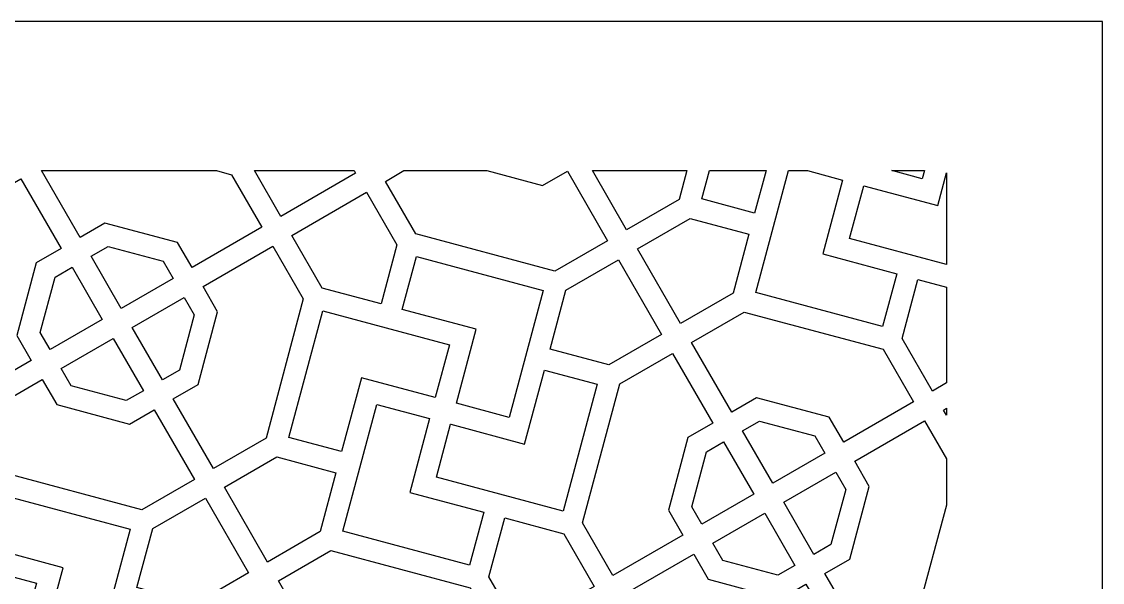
# Model space of a CAD drawing. Header units: centimetres. Extents: x 1.9 to 18.1, y -9.5 to 9.5.
# Drawn here: x 13.928 to 18.098, y 7.337 to 9.5 of the extents above; entities that cross this region are included whole.
import ezdxf

# ---------------------------------------------------------------- set-up
doc = ezdxf.new("R2010")
doc.units = ezdxf.units.CM
doc.header["$MEASUREMENT"] = 0
doc.layers.add('layer 1', color=7, linetype='Continuous')

msp = doc.modelspace()

# ---------------------------------------------------------------- linework, layer by layer
at = {"layer": 'layer 1', "color": 250}
for points, knots in [([(1.85394, 9.5), (1.85394, 9.5), (18.09811, 9.5), (18.09811, 9.5), (18.09811, 9.5), (18.09811, 9.5), (18.09811, 0.05572), (18.09811, 0.05572), (18.09811, 0.05572), (18.09811, 0.05572), (1.85394, 0.05572), (1.85394, 0.05572), (1.85394, 0.05572), (1.85394, 0.05572), (1.85394, 9.5), (1.85394, 9.5)], [0, 0, 0, 0, 0.2, 0.2, 0.2, 0.2, 0.4, 0.4, 0.4, 0.4, 0.6, 0.6, 0.6, 0.6, 1, 1, 1, 1]), ([(14.00537, 8.9251), (14.00537, 8.9251), (14.15412, 8.66745), (14.15412, 8.66745), (14.15412, 8.66745), (14.15412, 8.66745), (14.25, 8.7228), (14.25, 8.7228), (14.25, 8.7228), (14.25, 8.7228), (14.53035, 8.64768), (14.53035, 8.64768), (14.53035, 8.64768), (14.53035, 8.64768), (14.58624, 8.55089), (14.58624, 8.55089), (14.58624, 8.55089), (14.58624, 8.55089), (14.85573, 8.70648), (14.85573, 8.70648), (14.85573, 8.70648), (14.85573, 8.70648), (14.73854, 8.90944), (14.73854, 8.90944), (14.73854, 8.90944), (14.73854, 8.90944), (14.6801, 8.9251), (14.6801, 8.9251), (14.6801, 8.9251), (14.6801, 8.9251), (14.00537, 8.9251), (14.00537, 8.9251)], [0, 0, 0, 0, 0.1111111, 0.1111111, 0.1111111, 0.1111111, 0.2222222, 0.2222222, 0.2222222, 0.2222222, 0.3333333, 0.3333333, 0.3333333, 0.3333333, 0.4444444, 0.4444444, 0.4444444, 0.4444444, 0.5555556, 0.5555556, 0.5555556, 0.5555556, 0.6666667, 0.6666667, 0.6666667, 0.6666667, 0.7777778, 0.7777778, 0.7777778, 0.7777778, 1, 1, 1, 1]), ([(14.82666, 8.9251), (14.82666, 8.9251), (14.92859, 8.74855), (14.92859, 8.74855), (14.92859, 8.74855), (14.92859, 8.74855), (15.21697, 8.91504), (15.21697, 8.91504), (15.21697, 8.91504), (15.21697, 8.91504), (15.21116, 8.9251), (15.21116, 8.9251), (15.21116, 8.9251), (15.21116, 8.9251), (14.82666, 8.9251), (14.82666, 8.9251)], [0, 0, 0, 0, 0.2, 0.2, 0.2, 0.2, 0.4, 0.4, 0.4, 0.4, 0.6, 0.6, 0.6, 0.6, 1, 1, 1, 1]), ([(15.40356, 8.9251), (15.40356, 8.9251), (15.33213, 8.88386), (15.33213, 8.88386), (15.33213, 8.88386), (15.33213, 8.88386), (15.44918, 8.68112), (15.44918, 8.68112), (15.44918, 8.68112), (15.44918, 8.68112), (15.98619, 8.53723), (15.98619, 8.53723), (15.98619, 8.53723), (15.98619, 8.53723), (16.189, 8.65433), (16.189, 8.65433), (16.189, 8.65433), (16.189, 8.65433), (16.03389, 8.92298), (16.03389, 8.92298), (16.03389, 8.92298), (16.03389, 8.92298), (15.93802, 8.86763), (15.93802, 8.86763), (15.93802, 8.86763), (15.93802, 8.86763), (15.72352, 8.9251), (15.72352, 8.9251), (15.72352, 8.9251), (15.72352, 8.9251), (15.40356, 8.9251), (15.40356, 8.9251)], [0, 0, 0, 0, 0.1111111, 0.1111111, 0.1111111, 0.1111111, 0.2222222, 0.2222222, 0.2222222, 0.2222222, 0.3333333, 0.3333333, 0.3333333, 0.3333333, 0.4444444, 0.4444444, 0.4444444, 0.4444444, 0.5555556, 0.5555556, 0.5555556, 0.5555556, 0.6666667, 0.6666667, 0.6666667, 0.6666667, 0.7777778, 0.7777778, 0.7777778, 0.7777778, 1, 1, 1, 1]), ([(16.13034, 8.9251), (16.13034, 8.9251), (16.26225, 8.69662), (16.26225, 8.69662), (16.26225, 8.69662), (16.26225, 8.69662), (16.46507, 8.81372), (16.46507, 8.81372), (16.46507, 8.81372), (16.46507, 8.81372), (16.49491, 8.9251), (16.49491, 8.9251), (16.49491, 8.9251), (16.49491, 8.9251), (16.13034, 8.9251), (16.13034, 8.9251)], [0, 0, 0, 0, 0.2, 0.2, 0.2, 0.2, 0.4, 0.4, 0.4, 0.4, 0.6, 0.6, 0.6, 0.6, 1, 1, 1, 1]), ([(16.58202, 8.9251), (16.58202, 8.9251), (16.55273, 8.81581), (16.55273, 8.81581), (16.55273, 8.81581), (16.55273, 8.81581), (16.75649, 8.76121), (16.75649, 8.76121), (16.75649, 8.76121), (16.75649, 8.76121), (16.8004, 8.9251), (16.8004, 8.9251), (16.8004, 8.9251), (16.8004, 8.9251), (16.58202, 8.9251), (16.58202, 8.9251)], [0, 0, 0, 0, 0.2, 0.2, 0.2, 0.2, 0.4, 0.4, 0.4, 0.4, 0.6, 0.6, 0.6, 0.6, 1, 1, 1, 1]), ([(16.8875, 8.9251), (16.8875, 8.9251), (16.76141, 8.45452), (16.76141, 8.45452), (16.76141, 8.45452), (16.76141, 8.45452), (17.25038, 8.3235), (17.25038, 8.3235), (17.25038, 8.3235), (17.25038, 8.3235), (17.30495, 8.52713), (17.30495, 8.52713), (17.30495, 8.52713), (17.30495, 8.52713), (17.01961, 8.60359), (17.01961, 8.60359), (17.01961, 8.60359), (17.01961, 8.60359), (17.09606, 8.88892), (17.09606, 8.88892), (17.09606, 8.88892), (17.09606, 8.88892), (16.96106, 8.9251), (16.96106, 8.9251), (16.96106, 8.9251), (16.96106, 8.9251), (16.8875, 8.9251), (16.8875, 8.9251)], [0, 0, 0, 0, 0.125, 0.125, 0.125, 0.125, 0.25, 0.25, 0.25, 0.25, 0.375, 0.375, 0.375, 0.375, 0.5, 0.5, 0.5, 0.5, 0.625, 0.625, 0.625, 0.625, 0.75, 0.75, 0.75, 0.75, 1, 1, 1, 1]), ([(17.2854, 8.9251), (17.2854, 8.9251), (17.40325, 8.89352), (17.40325, 8.89352), (17.40325, 8.89352), (17.40325, 8.89352), (17.41171, 8.9251), (17.41171, 8.9251), (17.41171, 8.9251), (17.41171, 8.9251), (17.2854, 8.9251), (17.2854, 8.9251)], [0, 0, 0, 0, 0.25, 0.25, 0.25, 0.25, 0.5, 0.5, 0.5, 0.5, 1, 1, 1, 1]), ([(13.90988, 8.28945), (13.90988, 8.28945), (13.985, 8.5698), (13.985, 8.5698), (13.985, 8.5698), (13.985, 8.5698), (14.08087, 8.62515), (14.08087, 8.62515), (14.08087, 8.62515), (14.08087, 8.62515), (13.92576, 8.89381), (13.92576, 8.89381), (13.92576, 8.89381), (13.92576, 8.89381), (13.72272, 8.77658), (13.72272, 8.77658), (13.72272, 8.77658), (13.72272, 8.77658), (13.57892, 8.23994), (13.57892, 8.23994), (13.57892, 8.23994), (13.57892, 8.23994), (13.69611, 8.03697), (13.69611, 8.03697), (13.69611, 8.03697), (13.69611, 8.03697), (13.96576, 8.19266), (13.96576, 8.19266), (13.96576, 8.19266), (13.96576, 8.19266), (13.90988, 8.28945), (13.90988, 8.28945)], [0, 0, 0, 0, 0.1111111, 0.1111111, 0.1111111, 0.1111111, 0.2222222, 0.2222222, 0.2222222, 0.2222222, 0.3333333, 0.3333333, 0.3333333, 0.3333333, 0.4444444, 0.4444444, 0.4444444, 0.4444444, 0.5555556, 0.5555556, 0.5555556, 0.5555556, 0.6666667, 0.6666667, 0.6666667, 0.6666667, 0.7777778, 0.7777778, 0.7777778, 0.7777778, 1, 1, 1, 1]), ([(17.49645, 8.91629), (17.49645, 8.91629), (17.46274, 8.79048), (17.46274, 8.79048), (17.46274, 8.79048), (17.46274, 8.79048), (17.17776, 8.86684), (17.17776, 8.86684), (17.17776, 8.86684), (17.17776, 8.86684), (17.17774, 8.86674), (17.17774, 8.86674), (17.17774, 8.86674), (17.17774, 8.86674), (17.17726, 8.86687), (17.17726, 8.86687), (17.17726, 8.86687), (17.17726, 8.86687), (17.12266, 8.66308), (17.12266, 8.66308), (17.12266, 8.66308), (17.12266, 8.66308), (17.49645, 8.56292), (17.49645, 8.56292), (17.49645, 8.56292), (17.49645, 8.56292), (17.49645, 8.91629), (17.49645, 8.91629)], [0, 0, 0, 0, 0.125, 0.125, 0.125, 0.125, 0.25, 0.25, 0.25, 0.25, 0.375, 0.375, 0.375, 0.375, 0.5, 0.5, 0.5, 0.5, 0.625, 0.625, 0.625, 0.625, 0.75, 0.75, 0.75, 0.75, 1, 1, 1, 1]), ([(15.31567, 8.41128), (15.31567, 8.41128), (15.37658, 8.63859), (15.37658, 8.63859), (15.37658, 8.63859), (15.37658, 8.63859), (15.25926, 8.84179), (15.25926, 8.84179), (15.25926, 8.84179), (15.25926, 8.84179), (14.97088, 8.67529), (14.97088, 8.67529), (14.97088, 8.67529), (14.97088, 8.67529), (15.08811, 8.47226), (15.08811, 8.47226), (15.08811, 8.47226), (15.08811, 8.47226), (15.31567, 8.41128), (15.31567, 8.41128)], [0, 0, 0, 0, 0.1666667, 0.1666667, 0.1666667, 0.1666667, 0.3333333, 0.3333333, 0.3333333, 0.3333333, 0.5, 0.5, 0.5, 0.5, 0.6666667, 0.6666667, 0.6666667, 0.6666667, 1, 1, 1, 1]), ([(16.47081, 8.33538), (16.47081, 8.33538), (16.67378, 8.45256), (16.67378, 8.45256), (16.67378, 8.45256), (16.67378, 8.45256), (16.73471, 8.67994), (16.73471, 8.67994), (16.73471, 8.67994), (16.73471, 8.67994), (16.50722, 8.7409), (16.50722, 8.7409), (16.50722, 8.7409), (16.50722, 8.7409), (16.30432, 8.62376), (16.30432, 8.62376), (16.30432, 8.62376), (16.30432, 8.62376), (16.47081, 8.33538), (16.47081, 8.33538)], [0, 0, 0, 0, 0.1666667, 0.1666667, 0.1666667, 0.1666667, 0.3333333, 0.3333333, 0.3333333, 0.3333333, 0.5, 0.5, 0.5, 0.5, 0.6666667, 0.6666667, 0.6666667, 0.6666667, 1, 1, 1, 1]), ([(14.51337, 8.50882), (14.51337, 8.50882), (14.47491, 8.57543), (14.47491, 8.57543), (14.47491, 8.57543), (14.47491, 8.57543), (14.26189, 8.63251), (14.26189, 8.63251), (14.26189, 8.63251), (14.26189, 8.63251), (14.19619, 8.59458), (14.19619, 8.59458), (14.19619, 8.59458), (14.19619, 8.59458), (14.31262, 8.39292), (14.31262, 8.39292), (14.31262, 8.39292), (14.31262, 8.39292), (14.51337, 8.50882), (14.51337, 8.50882)], [0, 0, 0, 0, 0.1666667, 0.1666667, 0.1666667, 0.1666667, 0.3333333, 0.3333333, 0.3333333, 0.3333333, 0.5, 0.5, 0.5, 0.5, 0.6666667, 0.6666667, 0.6666667, 0.6666667, 1, 1, 1, 1]), ([(14.68441, 8.38084), (14.68441, 8.38084), (14.60929, 8.10049), (14.60929, 8.10049), (14.60929, 8.10049), (14.60929, 8.10049), (14.51342, 8.04514), (14.51342, 8.04514), (14.51342, 8.04514), (14.51342, 8.04514), (14.66852, 7.77648), (14.66852, 7.77648), (14.66852, 7.77648), (14.66852, 7.77648), (14.87134, 7.89358), (14.87134, 7.89358), (14.87134, 7.89358), (14.87134, 7.89358), (15.01516, 8.43033), (15.01516, 8.43033), (15.01516, 8.43033), (15.01516, 8.43033), (14.89802, 8.63322), (14.89802, 8.63322), (14.89802, 8.63322), (14.89802, 8.63322), (14.62853, 8.47764), (14.62853, 8.47764), (14.62853, 8.47764), (14.62853, 8.47764), (14.68441, 8.38084), (14.68441, 8.38084)], [0, 0, 0, 0, 0.1111111, 0.1111111, 0.1111111, 0.1111111, 0.2222222, 0.2222222, 0.2222222, 0.2222222, 0.3333333, 0.3333333, 0.3333333, 0.3333333, 0.4444444, 0.4444444, 0.4444444, 0.4444444, 0.5555556, 0.5555556, 0.5555556, 0.5555556, 0.6666667, 0.6666667, 0.6666667, 0.6666667, 0.7777778, 0.7777778, 0.7777778, 0.7777778, 1, 1, 1, 1]), ([(15.60573, 8.0283), (15.60573, 8.0283), (15.60584, 8.02828), (15.60584, 8.02828), (15.60584, 8.02828), (15.60584, 8.02828), (15.60576, 8.02798), (15.60576, 8.02798), (15.60576, 8.02798), (15.60576, 8.02798), (15.80952, 7.97338), (15.80952, 7.97338), (15.80952, 7.97338), (15.80952, 7.97338), (15.94054, 8.46235), (15.94054, 8.46235), (15.94054, 8.46235), (15.94054, 8.46235), (15.45157, 8.59338), (15.45157, 8.59338), (15.45157, 8.59338), (15.45157, 8.59338), (15.39694, 8.38951), (15.39694, 8.38951), (15.39694, 8.38951), (15.39694, 8.38951), (15.68204, 8.31312), (15.68204, 8.31312), (15.68204, 8.31312), (15.68204, 8.31312), (15.60573, 8.0283), (15.60573, 8.0283)], [0, 0, 0, 0, 0.1111111, 0.1111111, 0.1111111, 0.1111111, 0.2222222, 0.2222222, 0.2222222, 0.2222222, 0.3333333, 0.3333333, 0.3333333, 0.3333333, 0.4444444, 0.4444444, 0.4444444, 0.4444444, 0.5555556, 0.5555556, 0.5555556, 0.5555556, 0.6666667, 0.6666667, 0.6666667, 0.6666667, 0.7777778, 0.7777778, 0.7777778, 0.7777778, 1, 1, 1, 1]), ([(14.03862, 8.23472), (14.03862, 8.23472), (14.23937, 8.35062), (14.23937, 8.35062), (14.23937, 8.35062), (14.23937, 8.35062), (14.12294, 8.55229), (14.12294, 8.55229), (14.12294, 8.55229), (14.12294, 8.55229), (14.05725, 8.51436), (14.05725, 8.51436), (14.05725, 8.51436), (14.05725, 8.51436), (14.00017, 8.30133), (14.00017, 8.30133), (14.00017, 8.30133), (14.00017, 8.30133), (14.03862, 8.23472), (14.03862, 8.23472)], [0, 0, 0, 0, 0.1666667, 0.1666667, 0.1666667, 0.1666667, 0.3333333, 0.3333333, 0.3333333, 0.3333333, 0.5, 0.5, 0.5, 0.5, 0.6666667, 0.6666667, 0.6666667, 0.6666667, 1, 1, 1, 1]), ([(16.23107, 8.58146), (16.23107, 8.58146), (16.02817, 8.46432), (16.02817, 8.46432), (16.02817, 8.46432), (16.02817, 8.46432), (15.96718, 8.2367), (15.96718, 8.2367), (15.96718, 8.2367), (15.96718, 8.2367), (16.19443, 8.17581), (16.19443, 8.17581), (16.19443, 8.17581), (16.19443, 8.17581), (16.39756, 8.29309), (16.39756, 8.29309), (16.39756, 8.29309), (16.39756, 8.29309), (16.23107, 8.58146), (16.23107, 8.58146)], [0, 0, 0, 0, 0.1666667, 0.1666667, 0.1666667, 0.1666667, 0.3333333, 0.3333333, 0.3333333, 0.3333333, 0.5, 0.5, 0.5, 0.5, 0.6666667, 0.6666667, 0.6666667, 0.6666667, 1, 1, 1, 1]), ([(17.49645, 8.47582), (17.49645, 8.47582), (17.38622, 8.50536), (17.38622, 8.50536), (17.38622, 8.50536), (17.38622, 8.50536), (17.32528, 8.27793), (17.32528, 8.27793), (17.32528, 8.27793), (17.32528, 8.27793), (17.44246, 8.07496), (17.44246, 8.07496), (17.44246, 8.07496), (17.44246, 8.07496), (17.49645, 8.10613), (17.49645, 8.10613), (17.49645, 8.10613), (17.49645, 8.10613), (17.49645, 8.47582), (17.49645, 8.47582)], [0, 0, 0, 0, 0.1666667, 0.1666667, 0.1666667, 0.1666667, 0.3333333, 0.3333333, 0.3333333, 0.3333333, 0.5, 0.5, 0.5, 0.5, 0.6666667, 0.6666667, 0.6666667, 0.6666667, 1, 1, 1, 1]), ([(14.55566, 8.43557), (14.55566, 8.43557), (14.35492, 8.31967), (14.35492, 8.31967), (14.35492, 8.31967), (14.35492, 8.31967), (14.47135, 8.118), (14.47135, 8.118), (14.47135, 8.118), (14.47135, 8.118), (14.53704, 8.15593), (14.53704, 8.15593), (14.53704, 8.15593), (14.53704, 8.15593), (14.59412, 8.36896), (14.59412, 8.36896), (14.59412, 8.36896), (14.59412, 8.36896), (14.55566, 8.43557), (14.55566, 8.43557)], [0, 0, 0, 0, 0.1666667, 0.1666667, 0.1666667, 0.1666667, 0.3333333, 0.3333333, 0.3333333, 0.3333333, 0.5, 0.5, 0.5, 0.5, 0.6666667, 0.6666667, 0.6666667, 0.6666667, 1, 1, 1, 1]), ([(15.5242, 8.0501), (15.5242, 8.0501), (15.52444, 8.05003), (15.52444, 8.05003), (15.52444, 8.05003), (15.52444, 8.05003), (15.57899, 8.25361), (15.57899, 8.25361), (15.57899, 8.25361), (15.57899, 8.25361), (15.09002, 8.38464), (15.09002, 8.38464), (15.09002, 8.38464), (15.09002, 8.38464), (14.959, 7.89567), (14.959, 7.89567), (14.959, 7.89567), (14.959, 7.89567), (15.16276, 7.84107), (15.16276, 7.84107), (15.16276, 7.84107), (15.16276, 7.84107), (15.23921, 8.1264), (15.23921, 8.1264), (15.23921, 8.1264), (15.23921, 8.1264), (15.52418, 8.05004), (15.52418, 8.05004), (15.52418, 8.05004), (15.52418, 8.05004), (15.5242, 8.0501), (15.5242, 8.0501)], [0, 0, 0, 0, 0.1111111, 0.1111111, 0.1111111, 0.1111111, 0.2222222, 0.2222222, 0.2222222, 0.2222222, 0.3333333, 0.3333333, 0.3333333, 0.3333333, 0.4444444, 0.4444444, 0.4444444, 0.4444444, 0.5555556, 0.5555556, 0.5555556, 0.5555556, 0.6666667, 0.6666667, 0.6666667, 0.6666667, 0.7777778, 0.7777778, 0.7777778, 0.7777778, 1, 1, 1, 1]), ([(17.04422, 7.97409), (17.04422, 7.97409), (17.10011, 7.8773), (17.10011, 7.8773), (17.10011, 7.8773), (17.10011, 7.8773), (17.36959, 8.03289), (17.36959, 8.03289), (17.36959, 8.03289), (17.36959, 8.03289), (17.25241, 8.23585), (17.25241, 8.23585), (17.25241, 8.23585), (17.25241, 8.23585), (16.71577, 8.37965), (16.71577, 8.37965), (16.71577, 8.37965), (16.71577, 8.37965), (16.51288, 8.26251), (16.51288, 8.26251), (16.51288, 8.26251), (16.51288, 8.26251), (16.66799, 7.99386), (16.66799, 7.99386), (16.66799, 7.99386), (16.66799, 7.99386), (16.76387, 8.04921), (16.76387, 8.04921), (16.76387, 8.04921), (16.76387, 8.04921), (17.04422, 7.97409), (17.04422, 7.97409)], [0, 0, 0, 0, 0.1111111, 0.1111111, 0.1111111, 0.1111111, 0.2222222, 0.2222222, 0.2222222, 0.2222222, 0.3333333, 0.3333333, 0.3333333, 0.3333333, 0.4444444, 0.4444444, 0.4444444, 0.4444444, 0.5555556, 0.5555556, 0.5555556, 0.5555556, 0.6666667, 0.6666667, 0.6666667, 0.6666667, 0.7777778, 0.7777778, 0.7777778, 0.7777778, 1, 1, 1, 1]), ([(14.08092, 8.16147), (14.08092, 8.16147), (14.11937, 8.09486), (14.11937, 8.09486), (14.11937, 8.09486), (14.11937, 8.09486), (14.3324, 8.03778), (14.3324, 8.03778), (14.3324, 8.03778), (14.3324, 8.03778), (14.39809, 8.07571), (14.39809, 8.07571), (14.39809, 8.07571), (14.39809, 8.07571), (14.28166, 8.27737), (14.28166, 8.27737), (14.28166, 8.27737), (14.28166, 8.27737), (14.08092, 8.16147), (14.08092, 8.16147)], [0, 0, 0, 0, 0.1666667, 0.1666667, 0.1666667, 0.1666667, 0.3333333, 0.3333333, 0.3333333, 0.3333333, 0.5, 0.5, 0.5, 0.5, 0.6666667, 0.6666667, 0.6666667, 0.6666667, 1, 1, 1, 1]), ([(16.42374, 7.61586), (16.42374, 7.61586), (16.49886, 7.89621), (16.49886, 7.89621), (16.49886, 7.89621), (16.49886, 7.89621), (16.59474, 7.95157), (16.59474, 7.95157), (16.59474, 7.95157), (16.59474, 7.95157), (16.43963, 8.22022), (16.43963, 8.22022), (16.43963, 8.22022), (16.43963, 8.22022), (16.23658, 8.10299), (16.23658, 8.10299), (16.23658, 8.10299), (16.23658, 8.10299), (16.09279, 7.56635), (16.09279, 7.56635), (16.09279, 7.56635), (16.09279, 7.56635), (16.20997, 7.36338), (16.20997, 7.36338), (16.20997, 7.36338), (16.20997, 7.36338), (16.47963, 7.51907), (16.47963, 7.51907), (16.47963, 7.51907), (16.47963, 7.51907), (16.42374, 7.61586), (16.42374, 7.61586)], [0, 0, 0, 0, 0.1111111, 0.1111111, 0.1111111, 0.1111111, 0.2222222, 0.2222222, 0.2222222, 0.2222222, 0.3333333, 0.3333333, 0.3333333, 0.3333333, 0.4444444, 0.4444444, 0.4444444, 0.4444444, 0.5555556, 0.5555556, 0.5555556, 0.5555556, 0.6666667, 0.6666667, 0.6666667, 0.6666667, 0.7777778, 0.7777778, 0.7777778, 0.7777778, 1, 1, 1, 1]), ([(15.58403, 7.9467), (15.58403, 7.9467), (15.58401, 7.9466), (15.58401, 7.9466), (15.58401, 7.9466), (15.58401, 7.9466), (15.58353, 7.94673), (15.58353, 7.94673), (15.58353, 7.94673), (15.58353, 7.94673), (15.52893, 7.74294), (15.52893, 7.74294), (15.52893, 7.74294), (15.52893, 7.74294), (16.0179, 7.61192), (16.0179, 7.61192), (16.0179, 7.61192), (16.0179, 7.61192), (16.14891, 8.10089), (16.14891, 8.10089), (16.14891, 8.10089), (16.14891, 8.10089), (15.9454, 8.15543), (15.9454, 8.15543), (15.9454, 8.15543), (15.9454, 8.15543), (15.86901, 7.87034), (15.86901, 7.87034), (15.86901, 7.87034), (15.86901, 7.87034), (15.58403, 7.9467), (15.58403, 7.9467)], [0, 0, 0, 0, 0.1111111, 0.1111111, 0.1111111, 0.1111111, 0.2222222, 0.2222222, 0.2222222, 0.2222222, 0.3333333, 0.3333333, 0.3333333, 0.3333333, 0.4444444, 0.4444444, 0.4444444, 0.4444444, 0.5555556, 0.5555556, 0.5555556, 0.5555556, 0.6666667, 0.6666667, 0.6666667, 0.6666667, 0.7777778, 0.7777778, 0.7777778, 0.7777778, 1, 1, 1, 1]), ([(14.06394, 8.02261), (14.06394, 8.02261), (14.00805, 8.1194), (14.00805, 8.1194), (14.00805, 8.1194), (14.00805, 8.1194), (13.7384, 7.96372), (13.7384, 7.96372), (13.7384, 7.96372), (13.7384, 7.96372), (13.85545, 7.76098), (13.85545, 7.76098), (13.85545, 7.76098), (13.85545, 7.76098), (14.39246, 7.61709), (14.39246, 7.61709), (14.39246, 7.61709), (14.39246, 7.61709), (14.59527, 7.73419), (14.59527, 7.73419), (14.59527, 7.73419), (14.59527, 7.73419), (14.44016, 8.00284), (14.44016, 8.00284), (14.44016, 8.00284), (14.44016, 8.00284), (14.34429, 7.94749), (14.34429, 7.94749), (14.34429, 7.94749), (14.34429, 7.94749), (14.06394, 8.02261), (14.06394, 8.02261)], [0, 0, 0, 0, 0.1111111, 0.1111111, 0.1111111, 0.1111111, 0.2222222, 0.2222222, 0.2222222, 0.2222222, 0.3333333, 0.3333333, 0.3333333, 0.3333333, 0.4444444, 0.4444444, 0.4444444, 0.4444444, 0.5555556, 0.5555556, 0.5555556, 0.5555556, 0.6666667, 0.6666667, 0.6666667, 0.6666667, 0.7777778, 0.7777778, 0.7777778, 0.7777778, 1, 1, 1, 1]), ([(15.50234, 7.96879), (15.50234, 7.96879), (15.2987, 8.02335), (15.2987, 8.02335), (15.2987, 8.02335), (15.2987, 8.02335), (15.16768, 7.53438), (15.16768, 7.53438), (15.16768, 7.53438), (15.16768, 7.53438), (15.65666, 7.40336), (15.65666, 7.40336), (15.65666, 7.40336), (15.65666, 7.40336), (15.71122, 7.60699), (15.71122, 7.60699), (15.71122, 7.60699), (15.71122, 7.60699), (15.42588, 7.68345), (15.42588, 7.68345), (15.42588, 7.68345), (15.42588, 7.68345), (15.50234, 7.96879), (15.50234, 7.96879)], [0, 0, 0, 0, 0.1428571, 0.1428571, 0.1428571, 0.1428571, 0.2857143, 0.2857143, 0.2857143, 0.2857143, 0.4285714, 0.4285714, 0.4285714, 0.4285714, 0.5714286, 0.5714286, 0.5714286, 0.5714286, 0.7142857, 0.7142857, 0.7142857, 0.7142857, 1, 1, 1, 1]), ([(17.49645, 8.00846), (17.49645, 8.00846), (17.48475, 8.0017), (17.48475, 8.0017), (17.48475, 8.0017), (17.48475, 8.0017), (17.49645, 7.98144), (17.49645, 7.98144), (17.49645, 7.98144), (17.49645, 7.98144), (17.49645, 8.00846), (17.49645, 8.00846)], [0, 0, 0, 0, 0.25, 0.25, 0.25, 0.25, 0.5, 0.5, 0.5, 0.5, 1, 1, 1, 1]), ([(17.02724, 7.83523), (17.02724, 7.83523), (16.98878, 7.90184), (16.98878, 7.90184), (16.98878, 7.90184), (16.98878, 7.90184), (16.77576, 7.95892), (16.77576, 7.95892), (16.77576, 7.95892), (16.77576, 7.95892), (16.71006, 7.92099), (16.71006, 7.92099), (16.71006, 7.92099), (16.71006, 7.92099), (16.82649, 7.71933), (16.82649, 7.71933), (16.82649, 7.71933), (16.82649, 7.71933), (17.02724, 7.83523), (17.02724, 7.83523)], [0, 0, 0, 0, 0.1666667, 0.1666667, 0.1666667, 0.1666667, 0.3333333, 0.3333333, 0.3333333, 0.3333333, 0.5, 0.5, 0.5, 0.5, 0.6666667, 0.6666667, 0.6666667, 0.6666667, 1, 1, 1, 1]), ([(17.49645, 7.81316), (17.49645, 7.81316), (17.41188, 7.95964), (17.41188, 7.95964), (17.41188, 7.95964), (17.41188, 7.95964), (17.1424, 7.80405), (17.1424, 7.80405), (17.1424, 7.80405), (17.1424, 7.80405), (17.19828, 7.70725), (17.19828, 7.70725), (17.19828, 7.70725), (17.19828, 7.70725), (17.12316, 7.4269), (17.12316, 7.4269), (17.12316, 7.4269), (17.12316, 7.4269), (17.02728, 7.37155), (17.02728, 7.37155), (17.02728, 7.37155), (17.02728, 7.37155), (17.18239, 7.10289), (17.18239, 7.10289), (17.18239, 7.10289), (17.18239, 7.10289), (17.38521, 7.21999), (17.38521, 7.21999), (17.38521, 7.21999), (17.38521, 7.21999), (17.49645, 7.63516), (17.49645, 7.63516), (17.49645, 7.63516), (17.49645, 7.63516), (17.49645, 7.81316), (17.49645, 7.81316)], [0, 0, 0, 0, 0.1, 0.1, 0.1, 0.1, 0.2, 0.2, 0.2, 0.2, 0.3, 0.3, 0.3, 0.3, 0.4, 0.4, 0.4, 0.4, 0.5, 0.5, 0.5, 0.5, 0.6, 0.6, 0.6, 0.6, 0.7, 0.7, 0.7, 0.7, 0.8, 0.8, 0.8, 0.8, 1, 1, 1, 1]), ([(16.55249, 7.56113), (16.55249, 7.56113), (16.75324, 7.67704), (16.75324, 7.67704), (16.75324, 7.67704), (16.75324, 7.67704), (16.63681, 7.8787), (16.63681, 7.8787), (16.63681, 7.8787), (16.63681, 7.8787), (16.57111, 7.84077), (16.57111, 7.84077), (16.57111, 7.84077), (16.57111, 7.84077), (16.51403, 7.62774), (16.51403, 7.62774), (16.51403, 7.62774), (16.51403, 7.62774), (16.55249, 7.56113), (16.55249, 7.56113)], [0, 0, 0, 0, 0.1666667, 0.1666667, 0.1666667, 0.1666667, 0.3333333, 0.3333333, 0.3333333, 0.3333333, 0.5, 0.5, 0.5, 0.5, 0.6666667, 0.6666667, 0.6666667, 0.6666667, 1, 1, 1, 1]), ([(14.87709, 7.41524), (14.87709, 7.41524), (15.08005, 7.53242), (15.08005, 7.53242), (15.08005, 7.53242), (15.08005, 7.53242), (15.14098, 7.7598), (15.14098, 7.7598), (15.14098, 7.7598), (15.14098, 7.7598), (14.91349, 7.82076), (14.91349, 7.82076), (14.91349, 7.82076), (14.91349, 7.82076), (14.71059, 7.70362), (14.71059, 7.70362), (14.71059, 7.70362), (14.71059, 7.70362), (14.87709, 7.41524), (14.87709, 7.41524)], [0, 0, 0, 0, 0.1666667, 0.1666667, 0.1666667, 0.1666667, 0.3333333, 0.3333333, 0.3333333, 0.3333333, 0.5, 0.5, 0.5, 0.5, 0.6666667, 0.6666667, 0.6666667, 0.6666667, 1, 1, 1, 1]), ([(17.06953, 7.76198), (17.06953, 7.76198), (16.86878, 7.64608), (16.86878, 7.64608), (16.86878, 7.64608), (16.86878, 7.64608), (16.98521, 7.44441), (16.98521, 7.44441), (16.98521, 7.44441), (16.98521, 7.44441), (17.05091, 7.48234), (17.05091, 7.48234), (17.05091, 7.48234), (17.05091, 7.48234), (17.10799, 7.69537), (17.10799, 7.69537), (17.10799, 7.69537), (17.10799, 7.69537), (17.06953, 7.76198), (17.06953, 7.76198)], [0, 0, 0, 0, 0.1666667, 0.1666667, 0.1666667, 0.1666667, 0.3333333, 0.3333333, 0.3333333, 0.3333333, 0.5, 0.5, 0.5, 0.5, 0.6666667, 0.6666667, 0.6666667, 0.6666667, 1, 1, 1, 1]), ([(14.012, 7.10816), (14.012, 7.10816), (14.01211, 7.10814), (14.01211, 7.10814), (14.01211, 7.10814), (14.01211, 7.10814), (14.01203, 7.10784), (14.01203, 7.10784), (14.01203, 7.10784), (14.01203, 7.10784), (14.21579, 7.05324), (14.21579, 7.05324), (14.21579, 7.05324), (14.21579, 7.05324), (14.34681, 7.54221), (14.34681, 7.54221), (14.34681, 7.54221), (14.34681, 7.54221), (13.85784, 7.67324), (13.85784, 7.67324), (13.85784, 7.67324), (13.85784, 7.67324), (13.80321, 7.46937), (13.80321, 7.46937), (13.80321, 7.46937), (13.80321, 7.46937), (14.08831, 7.39298), (14.08831, 7.39298), (14.08831, 7.39298), (14.08831, 7.39298), (14.012, 7.10816), (14.012, 7.10816)], [0, 0, 0, 0, 0.1111111, 0.1111111, 0.1111111, 0.1111111, 0.2222222, 0.2222222, 0.2222222, 0.2222222, 0.3333333, 0.3333333, 0.3333333, 0.3333333, 0.4444444, 0.4444444, 0.4444444, 0.4444444, 0.5555556, 0.5555556, 0.5555556, 0.5555556, 0.6666667, 0.6666667, 0.6666667, 0.6666667, 0.7777778, 0.7777778, 0.7777778, 0.7777778, 1, 1, 1, 1]), ([(14.63734, 7.66132), (14.63734, 7.66132), (14.43444, 7.54418), (14.43444, 7.54418), (14.43444, 7.54418), (14.43444, 7.54418), (14.37345, 7.31656), (14.37345, 7.31656), (14.37345, 7.31656), (14.37345, 7.31656), (14.6007, 7.25567), (14.6007, 7.25567), (14.6007, 7.25567), (14.6007, 7.25567), (14.80383, 7.37295), (14.80383, 7.37295), (14.80383, 7.37295), (14.80383, 7.37295), (14.63734, 7.66132), (14.63734, 7.66132)], [0, 0, 0, 0, 0.1666667, 0.1666667, 0.1666667, 0.1666667, 0.3333333, 0.3333333, 0.3333333, 0.3333333, 0.5, 0.5, 0.5, 0.5, 0.6666667, 0.6666667, 0.6666667, 0.6666667, 1, 1, 1, 1]), ([(16.59478, 7.48788), (16.59478, 7.48788), (16.63324, 7.42127), (16.63324, 7.42127), (16.63324, 7.42127), (16.63324, 7.42127), (16.84627, 7.36419), (16.84627, 7.36419), (16.84627, 7.36419), (16.84627, 7.36419), (16.91196, 7.40212), (16.91196, 7.40212), (16.91196, 7.40212), (16.91196, 7.40212), (16.79553, 7.60378), (16.79553, 7.60378), (16.79553, 7.60378), (16.79553, 7.60378), (16.59478, 7.48788), (16.59478, 7.48788)], [0, 0, 0, 0, 0.1666667, 0.1666667, 0.1666667, 0.1666667, 0.3333333, 0.3333333, 0.3333333, 0.3333333, 0.5, 0.5, 0.5, 0.5, 0.6666667, 0.6666667, 0.6666667, 0.6666667, 1, 1, 1, 1]), ([(16.13711, 7.32131), (16.13711, 7.32131), (16.01993, 7.52428), (16.01993, 7.52428), (16.01993, 7.52428), (16.01993, 7.52428), (15.79249, 7.58522), (15.79249, 7.58522), (15.79249, 7.58522), (15.79249, 7.58522), (15.73155, 7.35779), (15.73155, 7.35779), (15.73155, 7.35779), (15.73155, 7.35779), (15.84873, 7.15482), (15.84873, 7.15482), (15.84873, 7.15482), (15.84873, 7.15482), (16.13711, 7.32131), (16.13711, 7.32131)], [0, 0, 0, 0, 0.1666667, 0.1666667, 0.1666667, 0.1666667, 0.3333333, 0.3333333, 0.3333333, 0.3333333, 0.5, 0.5, 0.5, 0.5, 0.6666667, 0.6666667, 0.6666667, 0.6666667, 1, 1, 1, 1]), ([(13.93047, 7.12996), (13.93047, 7.12996), (13.93072, 7.12989), (13.93072, 7.12989), (13.93072, 7.12989), (13.93072, 7.12989), (13.98526, 7.33348), (13.98526, 7.33348), (13.98526, 7.33348), (13.98526, 7.33348), (13.4963, 7.4645), (13.4963, 7.4645), (13.4963, 7.4645), (13.4963, 7.4645), (13.36527, 6.97553), (13.36527, 6.97553), (13.36527, 6.97553), (13.36527, 6.97553), (13.56903, 6.92093), (13.56903, 6.92093), (13.56903, 6.92093), (13.56903, 6.92093), (13.64548, 7.20626), (13.64548, 7.20626), (13.64548, 7.20626), (13.64548, 7.20626), (13.93046, 7.1299), (13.93046, 7.1299), (13.93046, 7.1299), (13.93046, 7.1299), (13.93047, 7.12996), (13.93047, 7.12996)], [0, 0, 0, 0, 0.1111111, 0.1111111, 0.1111111, 0.1111111, 0.2222222, 0.2222222, 0.2222222, 0.2222222, 0.3333333, 0.3333333, 0.3333333, 0.3333333, 0.4444444, 0.4444444, 0.4444444, 0.4444444, 0.5555556, 0.5555556, 0.5555556, 0.5555556, 0.6666667, 0.6666667, 0.6666667, 0.6666667, 0.7777778, 0.7777778, 0.7777778, 0.7777778, 1, 1, 1, 1]), ([(15.45049, 7.05395), (15.45049, 7.05395), (15.50638, 6.95716), (15.50638, 6.95716), (15.50638, 6.95716), (15.50638, 6.95716), (15.77586, 7.11275), (15.77586, 7.11275), (15.77586, 7.11275), (15.77586, 7.11275), (15.65868, 7.31571), (15.65868, 7.31571), (15.65868, 7.31571), (15.65868, 7.31571), (15.12204, 7.45951), (15.12204, 7.45951), (15.12204, 7.45951), (15.12204, 7.45951), (14.91916, 7.34237), (14.91916, 7.34237), (14.91916, 7.34237), (14.91916, 7.34237), (15.07426, 7.07372), (15.07426, 7.07372), (15.07426, 7.07372), (15.07426, 7.07372), (15.17014, 7.12907), (15.17014, 7.12907), (15.17014, 7.12907), (15.17014, 7.12907), (15.45049, 7.05395), (15.45049, 7.05395)], [0, 0, 0, 0, 0.1111111, 0.1111111, 0.1111111, 0.1111111, 0.2222222, 0.2222222, 0.2222222, 0.2222222, 0.3333333, 0.3333333, 0.3333333, 0.3333333, 0.4444444, 0.4444444, 0.4444444, 0.4444444, 0.5555556, 0.5555556, 0.5555556, 0.5555556, 0.6666667, 0.6666667, 0.6666667, 0.6666667, 0.7777778, 0.7777778, 0.7777778, 0.7777778, 1, 1, 1, 1]), ([(16.5778, 7.34902), (16.5778, 7.34902), (16.52192, 7.44581), (16.52192, 7.44581), (16.52192, 7.44581), (16.52192, 7.44581), (16.25227, 7.29013), (16.25227, 7.29013), (16.25227, 7.29013), (16.25227, 7.29013), (16.36932, 7.08739), (16.36932, 7.08739), (16.36932, 7.08739), (16.36932, 7.08739), (16.90632, 6.94351), (16.90632, 6.94351), (16.90632, 6.94351), (16.90632, 6.94351), (17.10914, 7.0606), (17.10914, 7.0606), (17.10914, 7.0606), (17.10914, 7.0606), (16.95403, 7.32925), (16.95403, 7.32925), (16.95403, 7.32925), (16.95403, 7.32925), (16.85815, 7.2739), (16.85815, 7.2739), (16.85815, 7.2739), (16.85815, 7.2739), (16.5778, 7.34902), (16.5778, 7.34902)], [0, 0, 0, 0, 0.1111111, 0.1111111, 0.1111111, 0.1111111, 0.2222222, 0.2222222, 0.2222222, 0.2222222, 0.3333333, 0.3333333, 0.3333333, 0.3333333, 0.4444444, 0.4444444, 0.4444444, 0.4444444, 0.5555556, 0.5555556, 0.5555556, 0.5555556, 0.6666667, 0.6666667, 0.6666667, 0.6666667, 0.7777778, 0.7777778, 0.7777778, 0.7777778, 1, 1, 1, 1])]:
    msp.add_open_spline(points, degree=3, knots=knots, dxfattribs=at)

doc.saveas('drawing.dxf')
